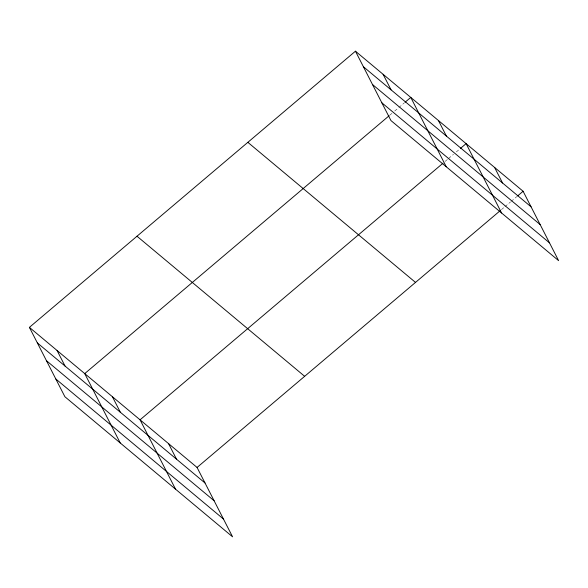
<?xml version="1.0" encoding="UTF-8"?>
<svg xmlns="http://www.w3.org/2000/svg" width="588" height="588" viewBox="0 0 588 588"><rect width="100%" height="100%" fill="white"/><g stroke="black" fill="none" stroke-linecap="round" stroke-linejoin="round"><path stroke-width="0.44" stroke-dasharray="2.94 2.21" d="M389.807 115.167L391.909 113.396M394.702 111.029L398.194 108.067M398.892 107.479L404.485 102.746M445.138 161.399L447.938 159.032M448.637 158.437L453.524 154.291M456.317 151.924L459.816 148.97M501.446 209.615L504.247 207.248M504.945 206.653L510.531 201.919M511.229 201.331L516.823 196.598"/><path stroke-width="0.88" d="M29.4 327.369L197.068 467.453L232.561 536.807L64.893 396.731L29.4 327.369L355.439 51.193L523.107 191.269L558.6 260.631L390.932 120.547L355.439 51.193M389.109 115.763L84.731 373.601L120.224 442.955M405.183 102.15L410.769 97.417L446.263 166.779M443.043 163.17L140.062 419.825L175.555 489.187M460.514 148.374L466.1 143.641L501.593 213.003M197.068 467.453L500.05 210.798M517.521 196.002L523.107 191.269M363.399 66.738L531.067 206.822M372.483 84.496L540.151 224.579M381.847 102.79L549.515 242.873M247.849 142.333L415.51 282.409M136.997 236.229L304.657 376.313M37.36 342.922L205.021 482.998M46.445 360.679L214.113 500.755M55.809 378.973L223.469 519.05M494.604 167.455L502.564 183.008M438.435 120.533L446.395 136.078M383.104 74.301L391.064 89.854M168.565 443.639L176.518 459.191M112.396 396.709L120.356 412.261M57.065 350.485L65.025 366.037"/></g></svg>
